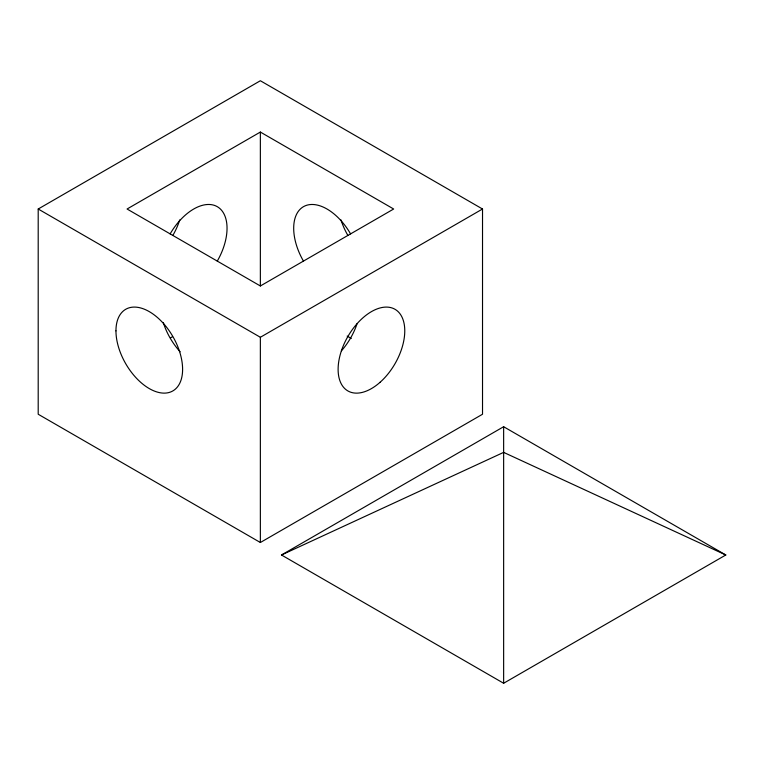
<?xml version="1.0" encoding="UTF-8"?>
<svg xmlns="http://www.w3.org/2000/svg" width="764" height="764" viewBox="0 0 764 764"><rect width="100%" height="100%" fill="white"/><g stroke="black" fill="none" stroke-linecap="round" stroke-linejoin="round"><path stroke-width="1.15" d="M38.2 209.011L260.362 80.745L482.523 209.011L482.523 414.241L260.362 542.507L38.2 414.241L38.2 209.011L260.362 337.277L482.523 209.011M260.362 132.057L127.063 209.011L260.362 285.975L393.661 209.011L260.362 132.057L260.362 285.975M170.468 337.879L172.53 336.685M281.477 554.989L503.638 426.723L725.8 554.989L503.638 683.255L281.477 554.989L503.638 452.374L725.8 554.989M347.162 336.084L351.297 338.471M503.638 426.723L503.638 683.255M260.362 337.277L260.362 542.507M179.721 219.927A47.129 27.208 -60 0 1 172.845 235.446M347.878 235.446A47.129 27.208 60 0 1 341.002 219.927M303.451 261.097A47.129 27.208 60 0 1 303.451 206.681A47.129 27.208 60 0 1 350.571 233.889M170.152 233.889A47.129 27.208 -60 0 1 217.282 206.681A47.129 27.208 -60 0 1 217.282 261.097M180.151 351.774A47.129 27.208 60 0 1 163.276 322.532M357.084 323.669A47.129 27.208 -60 0 1 341.365 350.896M380.071 382.296A47.129 27.208 -60 0 0 395.007 309.296A47.129 27.208 -60 0 0 339.254 358.727A47.129 27.208 -60 0 0 380.071 382.296M115.956 330.869A47.129 27.208 60 0 0 165.941 393.049A47.129 27.208 60 0 0 165.941 326.4A47.129 27.208 60 0 0 115.956 330.869"/></g></svg>
